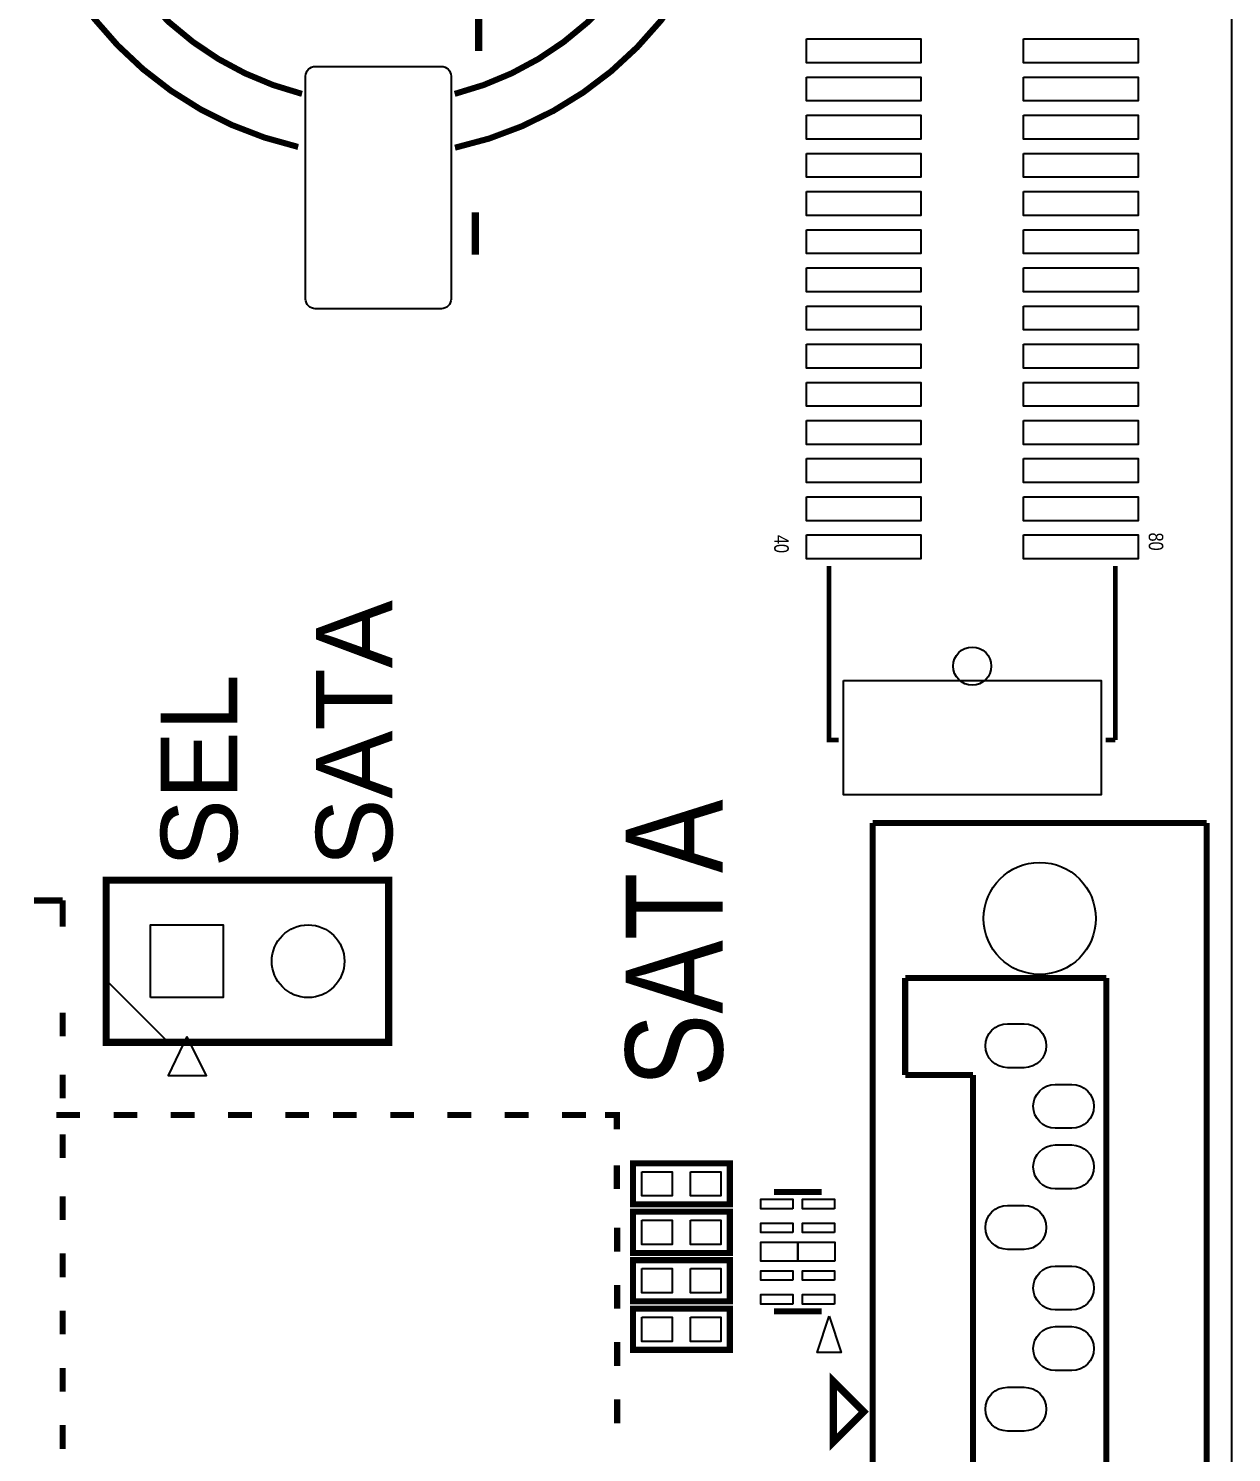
# Model space of a CAD drawing. Extents: x 2 to 176, y -19 to 159.
# Drawn here: x 150.55 to 175.77, y 25.87 to 55.73 of the extents above; entities that cross this region are included whole.
import ezdxf

# ---------------------------------------------------------------- set-up
doc = ezdxf.new("R2010")
doc.units = 0
for name, color, linetype in [('BG_OUTLINE', 5, 'CONTINUOUS'), ('BG_SILKSCREEN_TOP', 7, 'CONTINUOUS'), ('PG_NEW_SLIK-TOP', 231, 'CONTINUOUS'), ('PG_SILKSCREEN_TOP', 7, 'CONTINUOUS'), ('PIN_TOP', 92, 'CONTINUOUS')]:
    doc.layers.add(name, color=color, linetype=linetype)

msp = doc.modelspace()

# ---------------------------------------------------------------- linework, layer by layer
at = {"layer": 'BG_OUTLINE'}
msp.add_lwpolyline([(172.76826, 159.132524, -0.414213), (175.768254, 156.13253), (175.768254, -7.862062, -0.414223), (172.76826, -10.862056), (8.768588, -10.862056, -0.414212), (5.768594, -7.862062), (5.768594, 156.13253, -0.414226), (8.768588, 159.132524)], format="xyb", close=True, dxfattribs=at)
at = {"layer": 'PG_NEW_SLIK-TOP', "const_width": 0.127}
for points in [[(156.280358, 68.083684, 0.802774), (156.20619, 53.243226)], [(159.492442, 53.22697, 0.80686), (159.492442, 68.08343)], [(156.286454, 66.955162, 0.777726), (156.286454, 54.355238)], [(159.486346, 54.355238, 0.777721), (159.486346, 66.955162)]]:
    msp.add_lwpolyline(points, format="xyb", dxfattribs=at)
at = {"layer": 'PG_NEW_SLIK-TOP'}
for points, const_width in [([(159.986472, 56.155082), (159.986472, 55.25516)], 0.1524), ([(167.333676, 44.456604), (167.333676, 40.806624), (167.533574, 40.806624)], 0.100076), ([(173.333664, 40.806624), (173.333664, 44.456604)], 0.100076), ([(173.133766, 40.806624), (173.333664, 40.806624)], 0.100076), ([(168.248076, 22.106128), (168.248076, 39.066216)], 0.127), ([(168.248076, 39.066216), (175.248062, 39.066216)], 0.127), ([(175.248062, 39.066216), (175.248062, 22.106128)], 0.127), ([(152.183084, 37.869622), (158.103316, 37.869622), (158.103316, 34.469578), (152.183084, 34.469578), (152.183084, 37.869622)], 0.150114), ([(151.271732, 37.44214), (150.671784, 37.44214)], 0.127), ([(151.271732, 37.44214), (151.271732, 36.89223)], 0.127), ([(168.928796, 33.783524), (168.928796, 35.815524)], 0.127), ([(168.928796, 35.815524), (173.145196, 35.815524)], 0.127), ([(173.145196, 35.815524), (173.145196, 25.350724)], 0.127), ([(151.271732, 35.092132), (151.271732, 34.59226)], 0.127), ([(151.271732, 33.79216), (151.271732, 33.292288)], 0.127), ([(170.351196, 33.783524), (168.928796, 33.783524)], 0.127), ([(170.351196, 25.350724), (170.351196, 33.783524)], 0.127), ([(151.135334, 32.942276), (151.63546, 32.942276)], 0.127), ([(152.335484, 32.942276), (152.835356, 32.942276)], 0.127), ([(153.53538, 32.942276), (154.035506, 32.942276)], 0.127), ([(154.735276, 32.942276), (155.235402, 32.942276)], 0.127), ([(155.935426, 32.942276), (156.435298, 32.942276)], 0.127), ([(156.935424, 32.942276), (157.435296, 32.942276)], 0.127), ([(158.13532, 32.942276), (158.635446, 32.942276)], 0.127), ([(159.33547, 32.942276), (159.835342, 32.942276)], 0.127), ([(160.535366, 32.942276), (161.035492, 32.942276)], 0.127), ([(161.735516, 32.942276), (162.235388, 32.942276)], 0.127), ([(162.635438, 32.942276), (162.885374, 32.942276), (162.885374, 32.642048)], 0.127), ([(151.271732, 32.542226), (151.271732, 32.0421)], 0.127), ([(162.885374, 31.392114), (162.885374, 31.89224)], 0.127), ([(165.25367, 31.068772), (163.22167, 31.068772), (163.22167, 31.932372), (165.25367, 31.932372), (165.25367, 31.068772)], 0.127), ([(166.175944, 31.328106), (167.175942, 31.328106)], 0.127), ([(151.271732, 31.242254), (151.271732, 30.742128)], 0.127), ([(165.25367, 30.052772), (163.22167, 30.052772), (163.22167, 30.916372), (165.25367, 30.916372), (165.25367, 30.052772)], 0.127), ([(162.892486, 30.081728), (162.892486, 30.5816)], 0.127), ([(151.271732, 30.042104), (151.271732, 29.542232)], 0.127), ([(165.25367, 29.036772), (163.22167, 29.036772), (163.22167, 29.900372), (165.25367, 29.900372), (165.25367, 29.036772)], 0.127), ([(162.892486, 28.881578), (162.892486, 29.381704)], 0.127), ([(151.271732, 28.842208), (151.271732, 28.342082)], 0.127), ([(165.25367, 28.020772), (163.22167, 28.020772), (163.22167, 28.884372), (165.25367, 28.884372), (165.25367, 28.020772)], 0.127), ([(166.175944, 28.828238), (167.175942, 28.828238)], 0.127), ([(162.892486, 27.681682), (162.892486, 28.181554)], 0.127), ([(151.271732, 27.642058), (151.271732, 27.142186)], 0.127), ([(162.892486, 26.481786), (162.892486, 26.981658)], 0.127), ([(151.271732, 26.442162), (151.271732, 25.94229)], 0.127)]:
    msp.add_lwpolyline(points, dxfattribs=dict(at, const_width=const_width))
msp.add_lwpolyline([(152.183084, 35.76955), (152.183084, 34.469578), (153.48331, 34.469578)], close=True, dxfattribs=at)
at = {"layer": 'PG_SILKSCREEN_TOP', "const_width": 0.1524}
for points in [[(159.9184, 51.874674), (159.9184, 50.985674)], [(167.9321, 26.8478), (167.4241, 27.3558), (167.4241, 26.0858), (168.0591, 26.7208), (167.9321, 26.8478)]]:
    msp.add_lwpolyline(points, dxfattribs=at)
at = {"layer": 'PG_SILKSCREEN_TOP'}
for points in [[(153.8732, 34.591498), (153.48331, 33.769554), (154.283156, 33.769554)], [(167.3352, 28.7274), (167.5892, 27.9654), (167.0812, 27.9654)]]:
    msp.add_lwpolyline(points, close=True, dxfattribs=at)
at = {"layer": 'PIN_TOP'}
for points in [[(166.858569, 55.506747), (169.258615, 55.506747), (169.258615, 55.006621), (166.858569, 55.006621)], [(171.408725, 55.506747), (173.808771, 55.506747), (173.808771, 55.006621), (171.408725, 55.006621)], [(166.858569, 54.706647), (169.258615, 54.706647), (169.258615, 54.206521), (166.858569, 54.206521)], [(171.408725, 54.706647), (173.808771, 54.706647), (173.808771, 54.206521), (171.408725, 54.206521)], [(166.858569, 53.906547), (169.258615, 53.906547), (169.258615, 53.406421), (166.858569, 53.406421)], [(171.408725, 53.906547), (173.808771, 53.906547), (173.808771, 53.406421), (171.408725, 53.406421)], [(166.858569, 53.106701), (169.258615, 53.106701), (169.258615, 52.606575), (166.858569, 52.606575)], [(171.408725, 53.106701), (173.808771, 53.106701), (173.808771, 52.606575), (171.408725, 52.606575)], [(166.858569, 52.306601), (169.258615, 52.306601), (169.258615, 51.806475), (166.858569, 51.806475)], [(171.408725, 52.306601), (173.808771, 52.306601), (173.808771, 51.806475), (171.408725, 51.806475)], [(166.858569, 51.506755), (169.258615, 51.506755), (169.258615, 51.006629), (166.858569, 51.006629)], [(171.408725, 51.506755), (173.808771, 51.506755), (173.808771, 51.006629), (171.408725, 51.006629)], [(166.858569, 50.706655), (169.258615, 50.706655), (169.258615, 50.206529), (166.858569, 50.206529)], [(171.408725, 50.706655), (173.808771, 50.706655), (173.808771, 50.206529), (171.408725, 50.206529)], [(166.858569, 49.906555), (169.258615, 49.906555), (169.258615, 49.406429), (166.858569, 49.406429)], [(171.408725, 49.906555), (173.808771, 49.906555), (173.808771, 49.406429), (171.408725, 49.406429)], [(166.858569, 49.106709), (169.258615, 49.106709), (169.258615, 48.606583), (166.858569, 48.606583)], [(171.408725, 49.106709), (173.808771, 49.106709), (173.808771, 48.606583), (171.408725, 48.606583)], [(166.858569, 48.306609), (169.258615, 48.306609), (169.258615, 47.806483), (166.858569, 47.806483)], [(171.408725, 48.306609), (173.808771, 48.306609), (173.808771, 47.806483), (171.408725, 47.806483)], [(166.858569, 47.506509), (169.258615, 47.506509), (169.258615, 47.006383), (166.858569, 47.006383)], [(171.408725, 47.506509), (173.808771, 47.506509), (173.808771, 47.006383), (171.408725, 47.006383)], [(166.858569, 46.706663), (169.258615, 46.706663), (169.258615, 46.206537), (166.858569, 46.206537)], [(171.408725, 46.706663), (173.808771, 46.706663), (173.808771, 46.206537), (171.408725, 46.206537)], [(166.858569, 45.906563), (169.258615, 45.906563), (169.258615, 45.406437), (166.858569, 45.406437)], [(171.408725, 45.906563), (173.808771, 45.906563), (173.808771, 45.406437), (171.408725, 45.406437)], [(166.858569, 45.106717), (169.258615, 45.106717), (169.258615, 44.606591), (166.858569, 44.606591)], [(171.408725, 45.106717), (173.808771, 45.106717), (173.808771, 44.606591), (171.408725, 44.606591)], [(167.63365, 42.056685), (173.03369, 42.056685), (173.03369, 39.656639), (167.63365, 39.656639)], [(153.1112, 35.4076), (153.1112, 36.9316), (154.6352, 36.9316), (154.6352, 35.4076)], [(163.41217, 31.754572), (164.04717, 31.754572), (164.04717, 31.246572), (163.41217, 31.246572)], [(164.42817, 31.754572), (165.06317, 31.754572), (165.06317, 31.246572), (164.42817, 31.246572)], [(166.573708, 30.978221), (165.903656, 30.978221), (165.903656, 31.178119), (166.573708, 31.178119)], [(167.448484, 30.978221), (166.778432, 30.978221), (166.778432, 31.178119), (167.448484, 31.178119)], [(163.41217, 30.738572), (164.04717, 30.738572), (164.04717, 30.230572), (163.41217, 30.230572)], [(164.42817, 30.738572), (165.06317, 30.738572), (165.06317, 30.230572), (164.42817, 30.230572)], [(166.573708, 30.478095), (165.903656, 30.478095), (165.903656, 30.677993), (166.573708, 30.677993)], [(167.448484, 30.478095), (166.778432, 30.478095), (166.778432, 30.677993), (167.448484, 30.677993)], [(166.675943, 29.878147), (165.900989, 29.878147), (165.900989, 30.278197), (166.675943, 30.278197)], [(167.451151, 29.878147), (166.676197, 29.878147), (166.676197, 30.278197), (167.451151, 30.278197)], [(163.41217, 29.722572), (164.04717, 29.722572), (164.04717, 29.214572), (163.41217, 29.214572)], [(164.42817, 29.722572), (165.06317, 29.722572), (165.06317, 29.214572), (164.42817, 29.214572)], [(166.573708, 29.478351), (165.903656, 29.478351), (165.903656, 29.678249), (166.573708, 29.678249)], [(167.448484, 29.478351), (166.778432, 29.478351), (166.778432, 29.678249), (167.448484, 29.678249)], [(166.573708, 28.978225), (165.903656, 28.978225), (165.903656, 29.178123), (166.573708, 29.178123)], [(167.448484, 28.978225), (166.778432, 28.978225), (166.778432, 29.178123), (167.448484, 29.178123)], [(163.41217, 28.706572), (164.04717, 28.706572), (164.04717, 28.198572), (163.41217, 28.198572)], [(164.42817, 28.706572), (165.06317, 28.706572), (165.06317, 28.198572), (164.42817, 28.198572)]]:
    msp.add_lwpolyline(points, close=True, dxfattribs=at)
for points in [[(159.4104, 54.727094), (159.4104, 50.053494, -0.414214), (159.2072, 49.850294), (156.5656, 49.850294, -0.414214), (156.3624, 50.053494), (156.3624, 54.727094, -0.414214), (156.5656, 54.930294), (159.2072, 54.930294, -0.414214)], [(171.423076, 33.936178), (171.073064, 33.936178, -1), (171.073064, 34.856166), (171.423076, 34.856166, -1)], [(172.423074, 32.666178), (172.073062, 32.666178, -1), (172.073062, 33.586166), (172.423074, 33.586166, -1)], [(172.423074, 31.396178), (172.073062, 31.396178, -1), (172.073062, 32.316166), (172.423074, 32.316166, -1)], [(171.423076, 30.126178), (171.073064, 30.126178, -1), (171.073064, 31.046166), (171.423076, 31.046166, -1)], [(172.423074, 28.856178), (172.073062, 28.856178, -1), (172.073062, 29.776166), (172.423074, 29.776166, -1)], [(172.423074, 27.586178), (172.073062, 27.586178, -1), (172.073062, 28.506166), (172.423074, 28.506166, -1)], [(171.423076, 26.316178), (171.073064, 26.316178, -1), (171.073064, 27.236166), (171.423076, 27.236166, -1)]]:
    msp.add_lwpolyline(points, format="xyb", close=True, dxfattribs=at)
for centre, radius in [((170.33367, 42.356532), 0.40005), ((171.748196, 37.06622), 1.175004), ((156.4132, 36.1696), 0.762)]:
    msp.add_circle(centre, radius, dxfattribs=at)

# ---------------------------------------------------------------- texts
at = {"layer": 'BG_SILKSCREEN_TOP'}
for s, p in [('SATA', (158.1785, 38.1508)), ('SEL', (154.9273, 38.1381))]:
    msp.add_text(s, height=1.6002, rotation=90, dxfattribs=at).set_placement(p)
at = {"layer": 'BG_SILKSCREEN_TOP', "width": 0.85}
msp.add_text('SATA', height=2.032, rotation=90, dxfattribs=at).set_placement((165.1, 33.528))
at = {"layer": 'PG_NEW_SLIK-TOP', "width": 0.834167}
for s, p in [('40', (166.183564, 45.10659)), ('80', (174.033688, 45.156628))]:
    msp.add_text(s, height=0.3048, rotation=270, dxfattribs=at).set_placement(p)

doc.saveas('drawing.dxf')
